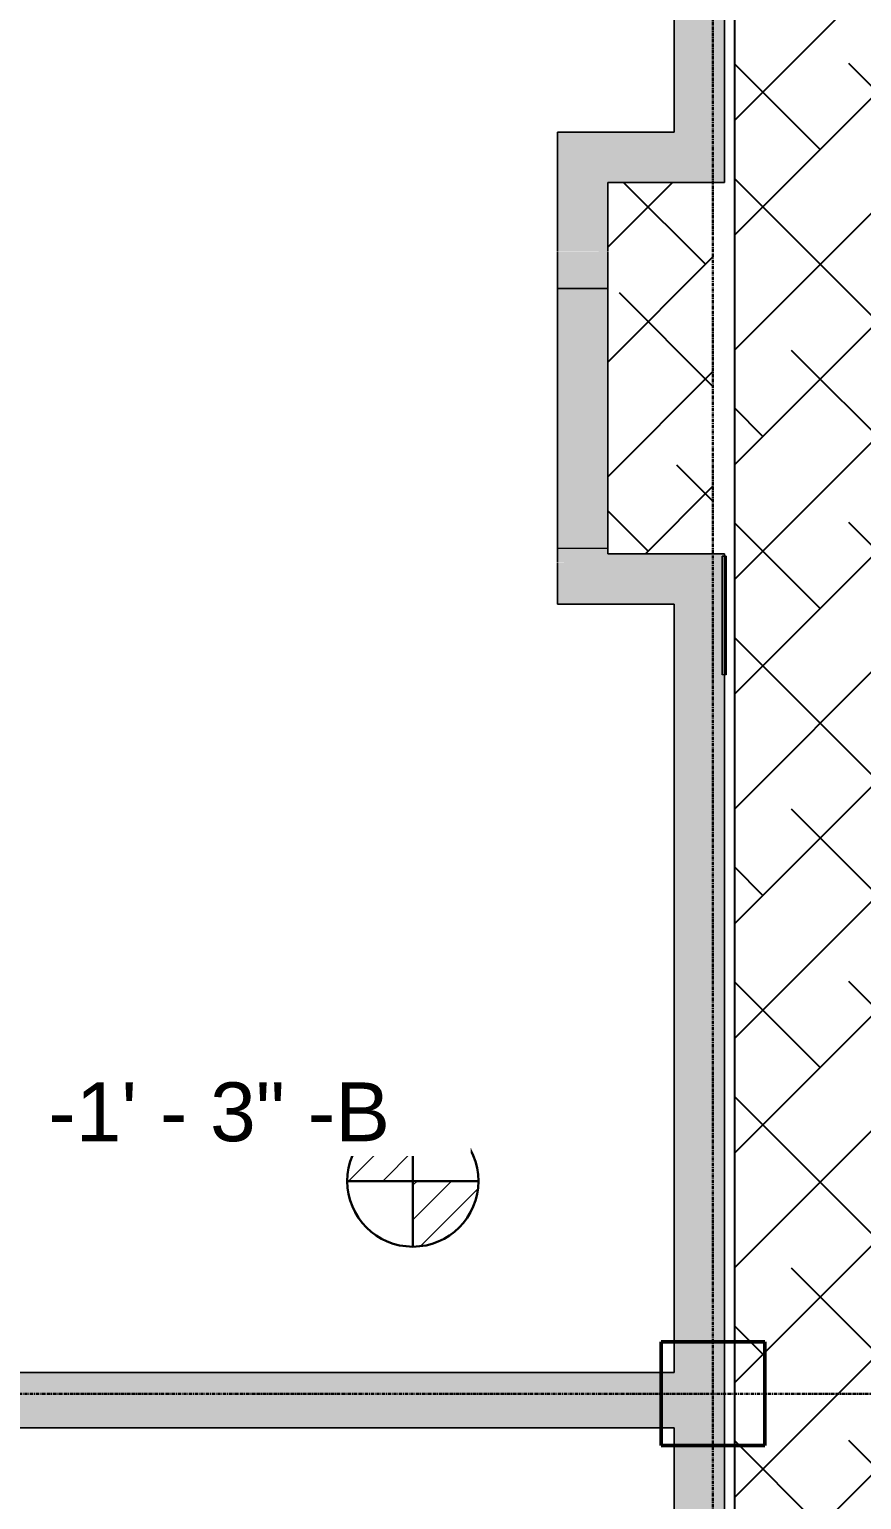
# Model space of a CAD drawing. Header units: inches. Extents: x -4126 to -1814, y 9773 to 12338.
# Drawn here: x -3586.7 to -3458.4, y 10822.9 to 11049.4 of the extents above; entities that cross this region are included whole.
import ezdxf

# ---------------------------------------------------------------- set-up
doc = ezdxf.new("R2010")
doc.units = ezdxf.units.IN
doc.header["$MEASUREMENT"] = 0
doc.linetypes.add('Grid Line 1_2_', pattern=[0.875, 0.5, -0.125, 0.125, -0.125])
for name, color, linetype, lineweight in [('G-ANNO-DIMS', 111, 'Continuous', 9), ('I-WALL', 2, 'Continuous', 13), ('S-COLS', 52, 'Continuous', 9), ('S-GRID', 1, 'Continuous', 9)]:
    doc.layers.add(name, color=color, linetype=linetype, lineweight=lineweight)
doc.layers.add('LOAD_HATCH', color=8, linetype='Continuous')
doc.styles.add('Arial_2', font='arial.ttf', dxfattribs={"height": 9.070866})
pattern_1 = [(135, (-36.746, -113.25), (-0.027577164, -0.027577164), [])]

# ---------------------------------------------------------------- blocks, each defined once
blk = doc.blocks.new('CTR - 1st Phase - Common Walls_rvt-1-FRAMING PLAN - 1ST FLOOR')
at = {"layer": 'I-WALL', "lineweight": 5, "transparency": 33554585}
for color, points in [(8, [(-3487.3, 11033.56), (-3479.55, 11033.56), (-3479.55, 11122.19), (-3479.92, 11122.19), (-3479.92, 11126.19), (-3487.3, 11126.19), (-3487.3, 11048.97)]), (8, [(-3505.3, 11025.81), (-3493.32, 11025.81), (-3493.32, 11033.56), (-3505.3, 11033.56)]), (8, [(-3492.54, 11025.81), (-3488.32, 11025.81), (-3488.32, 11033.56), (-3493.32, 11033.56), (-3493.32, 11025.81)]), (8, [(-3479.92, 11025.81), (-3479.55, 11025.81), (-3479.55, 11033.56), (-3488.32, 11033.56), (-3488.32, 11025.81), (-3487.3, 11025.81)]), (8, [(-3497.55, 11015.14), (-3497.55, 11015.23), (-3505.3, 11015.19), (-3505.3, 11015.14), (-3502.61, 11015.14)]), (8, [(-3497.55, 10969.49), (-3497.55, 11009.49), (-3505.3, 11009.49), (-3505.3, 10969.49)]), (8, [(-3497.55, 10966.89), (-3493.32, 10966.89), (-3493.32, 10967.72), (-3498.42, 10967.72), (-3498.79, 10967.35), (-3505.3, 10967.3), (-3505.3, 10967.26), (-3498.88, 10967.26), (-3499.25, 10966.89)]), (8, [(-3488.32, 10966.89), (-3488.32, 10967.72), (-3493.32, 10967.72), (-3493.32, 10966.89), (-3492.54, 10966.89)]), (8, [(-3479.92, 10960.84), (-3479.92, 10968.21), (-3479.55, 10968.21), (-3479.55, 10968.59), (-3488.32, 10968.59), (-3488.32, 10960.84), (-3487.3, 10960.84)]), (31, [(-3479.55, 10960.84), (-3479.55, 10968.21), (-3479.92, 10968.21), (-3479.92, 10960.84)]), (31, [(-3479.55, 10949.97), (-3479.3, 10949.97), (-3479.3, 10968.21), (-3479.55, 10968.21), (-3479.55, 10952.39)]), (8, [(-3495.32, 10833.94), (-3495.32, 10839.17), (-3493.32, 10839.17), (-3493.32, 10842.44), (-3819.32, 10842.44), (-3819.32, 10833.94), (-3531.71, 10833.94)]), (8, [(-3479.55, 10839.15), (-3479.55, 10839.17), (-3481.36, 10839.15)])]:
    blk.add_hatch(color=color, dxfattribs=at).paths.add_polyline_path(points, flags=0)
h = blk.add_hatch(color=8, dxfattribs=at)
h.paths.add_polyline_path([(-3497.55, 10968.59), (-3497.55, 10969.49), (-3505.3, 10969.49), (-3505.3, 10968.59)], flags=0)
h.paths.add_polyline_path([(-3505.3, 11009.49), (-3497.55, 11009.49), (-3497.55, 11013.95), (-3505.3, 11013.95)], flags=0)
h.paths.add_polyline_path([(-3503, 11014.34), (-3497.55, 11014.34), (-3497.55, 11015.14), (-3505.3, 11015.14), (-3505.3, 11014.34)], flags=0)
h.paths.add_polyline_path([(-3497.55, 11015.23), (-3497.55, 11016.03), (-3505.3, 11016.03), (-3505.3, 11015.23), (-3502.57, 11015.23)], flags=0)
h.paths.add_polyline_path([(-3497.55, 11016.43), (-3497.55, 11025.81), (-3505.3, 11025.81), (-3505.3, 11016.43), (-3502.01, 11016.43)], flags=0)
h = blk.add_hatch(color=8, dxfattribs=at)
h.paths.add_polyline_path([(-3503.18, 11013.95), (-3497.55, 11013.95), (-3497.55, 11014.34), (-3505.3, 11014.34), (-3505.3, 11013.95)], flags=0)
h.paths.add_polyline_path([(-3505.3, 11016.03), (-3497.55, 11016.03), (-3497.55, 11016.43), (-3505.3, 11016.43)], flags=0)
h = blk.add_hatch(color=8, dxfattribs=at)
h.paths.add_polyline_path([(-3493.32, 10960.84), (-3493.32, 10966.06), (-3505.3, 10966.06), (-3505.3, 10960.84), (-3497.55, 10960.84)], flags=0)
h.paths.add_polyline_path([(-3497.55, 10966.46), (-3493.32, 10966.46), (-3493.32, 10966.89), (-3499.25, 10966.89), (-3498.88, 10967.26), (-3505.3, 10967.26), (-3505.3, 10966.46), (-3499.68, 10966.46)], flags=0)
h.paths.add_polyline_path([(-3498.79, 10967.35), (-3498.42, 10967.72), (-3493.32, 10967.72), (-3493.32, 10968.15), (-3505.3, 10968.15), (-3505.3, 10967.35)], flags=0)
h.paths.add_polyline_path([(-3505.3, 10968.54), (-3493.32, 10968.54), (-3493.32, 10968.59), (-3505.3, 10968.59)], flags=0)
h = blk.add_hatch(color=8, dxfattribs=at)
h.paths.add_polyline_path([(-3505.3, 10966.06), (-3500.07, 10966.06), (-3499.68, 10966.46), (-3505.3, 10966.46)], flags=0)
h.paths.add_polyline_path([(-3497.99, 10968.15), (-3497.59, 10968.54), (-3505.3, 10968.54), (-3505.3, 10968.15)], flags=0)
h = blk.add_hatch(color=8, dxfattribs=at)
h.paths.add_polyline_path([(-3494.21, 10966.06), (-3493.32, 10966.06), (-3493.32, 10966.46), (-3499.68, 10966.46), (-3500.07, 10966.06), (-3497.55, 10966.06)], flags=0)
h.paths.add_polyline_path([(-3497.99, 10968.15), (-3493.32, 10968.15), (-3493.32, 10968.54), (-3497.59, 10968.54)], flags=0)
h = blk.add_hatch(color=8, dxfattribs=at)
h.paths.add_polyline_path([(-3492.54, 10960.84), (-3488.32, 10960.84), (-3488.32, 10966.06), (-3493.32, 10966.06), (-3493.32, 10960.84)], flags=0)
h.paths.add_polyline_path([(-3492.54, 10966.46), (-3488.32, 10966.46), (-3488.32, 10966.89), (-3493.32, 10966.89), (-3493.32, 10966.46)], flags=0)
h.paths.add_polyline_path([(-3493.32, 10967.72), (-3488.32, 10967.72), (-3488.32, 10968.15), (-3493.32, 10968.15)], flags=0)
h.paths.add_polyline_path([(-3493.32, 10968.54), (-3488.32, 10968.54), (-3488.32, 10968.59), (-3493.32, 10968.59)], flags=0)
h = blk.add_hatch(color=8, dxfattribs=at)
h.paths.add_polyline_path([(-3493.32, 10966.06), (-3488.32, 10966.06), (-3488.32, 10966.46), (-3493.32, 10966.46)], flags=0)
h.paths.add_polyline_path([(-3493.32, 10968.15), (-3488.32, 10968.15), (-3488.32, 10968.54), (-3493.32, 10968.54)], flags=0)
h = blk.add_hatch(color=8, dxfattribs=at)
h.paths.add_polyline_path([(-3487.3, 10715.54), (-3479.92, 10715.54), (-3479.92, 10726.41), (-3479.55, 10726.41), (-3479.55, 10831.19), (-3487.3, 10831.19), (-3487.3, 10727.83)], flags=0)
h.paths.add_polyline_path([(-3486.99, 10847.19), (-3479.55, 10847.19), (-3479.55, 10949.97), (-3479.92, 10949.97), (-3479.92, 10960.84), (-3487.3, 10960.84), (-3487.3, 10847.19)], flags=0)
h = blk.add_hatch(color=8, dxfattribs=at)
h.paths.add_polyline_path([(-3479.55, 10715.54), (-3479.55, 10726.41), (-3479.92, 10726.41), (-3479.92, 10715.54)], flags=0)
h.paths.add_polyline_path([(-3479.55, 10949.97), (-3479.55, 10960.84), (-3479.92, 10960.84), (-3479.92, 10949.97)], flags=0)
h = blk.add_hatch(color=8, dxfattribs=at)
h.paths.add_polyline_path([(-3487.3, 10831.19), (-3479.55, 10831.19), (-3479.55, 10839.15), (-3487.3, 10839.15), (-3487.3, 10831.2)], flags=0)
h.paths.add_polyline_path([(-3486.98, 10839.17), (-3479.55, 10839.17), (-3479.55, 10847.19), (-3487.3, 10847.18), (-3487.3, 10839.17)], flags=0)
h = blk.add_hatch(color=8, dxfattribs=at)
h.paths.add_polyline_path([(-3495.32, 10833.94), (-3494.54, 10833.94), (-3494.54, 10839.17), (-3495.32, 10839.17)], flags=0)
h.paths.add_polyline_path([(-3493.32, 10839.17), (-3492.54, 10839.17), (-3492.54, 10842.44), (-3493.32, 10842.44)], flags=0)
h = blk.add_hatch(color=8, dxfattribs=at)
h.paths.add_polyline_path([(-3489.32, 10833.94), (-3489.32, 10839.15), (-3494.54, 10839.15), (-3494.54, 10833.94), (-3492.54, 10833.94)], flags=0)
h.paths.add_polyline_path([(-3489.32, 10839.17), (-3489.32, 10842.44), (-3492.54, 10842.44), (-3492.54, 10839.17)], flags=0)
h = blk.add_hatch(color=8, dxfattribs=at)
h.paths.add_polyline_path([(-3488.32, 10833.94), (-3488.32, 10839.15), (-3489.32, 10839.15), (-3489.32, 10833.94)], flags=0)
h.paths.add_polyline_path([(-3492.54, 10839.15), (-3492.54, 10839.17), (-3493.32, 10839.15)], flags=0)
h.paths.add_polyline_path([(-3488.32, 10839.17), (-3488.32, 10842.44), (-3489.32, 10842.44), (-3489.32, 10839.17)], flags=0)
h = blk.add_hatch(color=8, dxfattribs=at)
h.paths.add_polyline_path([(-3487.3, 10833.94), (-3487.3, 10839.15), (-3488.32, 10839.15), (-3488.32, 10833.94)], flags=0)
h.paths.add_polyline_path([(-3487.64, 10839.17), (-3487.3, 10839.17), (-3487.3, 10842.44), (-3488.32, 10842.44), (-3488.32, 10839.17)], flags=0)
at = {"layer": 'I-WALL', "color": 9}
for p, q in [((-3487.3, 11121.94), (-3487.3, 11033.56)), ((-3479.55, 11033.56), (-3479.55, 11122.19)), ((-3493.32, 11033.56), (-3505.3, 11033.56)), ((-3505.3, 11025.81), (-3505.3, 11033.56)), ((-3488.32, 11033.56), (-3493.32, 11033.56)), ((-3487.3, 11033.56), (-3488.32, 11033.56)), ((-3479.55, 11033.56), (-3479.55, 11025.81)), ((-3505.3, 11025.81), (-3505.3, 11016.43)), ((-3497.55, 11016.43), (-3497.55, 11025.81)), ((-3497.55, 11025.81), (-3493.32, 11025.81)), ((-3493.32, 11025.81), (-3488.32, 11025.81)), ((-3488.32, 11025.81), (-3479.55, 11025.81)), ((-3505.3, 11016.43), (-3505.3, 11016.03)), ((-3505.3, 11016.03), (-3505.3, 11015.23)), ((-3497.55, 11016.03), (-3497.55, 11016.43)), ((-3497.55, 11015.23), (-3497.55, 11016.03)), ((-3505.3, 11015.14), (-3505.3, 11014.34)), ((-3505.3, 11014.34), (-3505.3, 11013.95)), ((-3505.3, 11013.95), (-3505.3, 11009.49)), ((-3497.55, 11014.34), (-3497.55, 11015.14)), ((-3497.55, 11013.95), (-3497.55, 11014.34)), ((-3497.55, 11009.49), (-3497.55, 11013.95)), ((-3505.3, 11009.49), (-3505.3, 10969.49)), ((-3497.55, 11009.49), (-3505.3, 11009.49)), ((-3497.55, 10969.49), (-3497.55, 11009.49)), ((-3505.3, 10969.49), (-3505.3, 10968.59)), ((-3505.3, 10969.49), (-3497.55, 10969.49)), ((-3505.3, 10968.54), (-3505.3, 10968.59)), ((-3505.3, 10968.15), (-3505.3, 10968.54)), ((-3505.3, 10967.35), (-3505.3, 10968.15)), ((-3497.55, 10968.59), (-3497.55, 10969.49)), ((-3493.32, 10968.59), (-3497.55, 10968.59)), ((-3488.32, 10968.59), (-3493.32, 10968.59)), ((-3479.55, 10968.59), (-3488.32, 10968.59)), ((-3479.92, 10968.21), (-3479.92, 10949.97)), ((-3479.92, 10968.21), (-3479.3, 10968.21)), ((-3479.55, 10968.59), (-3479.55, 10960.84)), ((-3479.3, 10968.21), (-3479.55, 10968.21)), ((-3479.3, 10968.21), (-3479.3, 10949.97)), ((-3479.3, 10949.97), (-3479.3, 10968.21)), ((-3505.3, 10966.46), (-3505.3, 10967.26)), ((-3505.3, 10966.06), (-3505.3, 10966.46)), ((-3505.3, 10960.84), (-3505.3, 10966.06)), ((-3505.3, 10960.84), (-3493.32, 10960.84)), ((-3493.32, 10960.84), (-3488.32, 10960.84)), ((-3488.32, 10960.84), (-3487.3, 10960.84)), ((-3487.3, 10960.84), (-3487.3, 10847.19)), ((-3479.55, 10847.19), (-3479.55, 10960.84)), ((-3479.3, 10949.97), (-3479.92, 10949.97)), ((-3479.3, 10949.97), (-3479.55, 10949.97)), ((-3487.3, 10847.18), (-3487.3, 10842.44)), ((-3479.55, 10847.14), (-3479.55, 10847.19)), ((-3479.55, 10839.17), (-3479.55, 10847.11)), ((-3493.32, 10842.44), (-3819.32, 10842.44)), ((-3489.32, 10842.44), (-3493.32, 10842.44)), ((-3488.32, 10842.44), (-3489.32, 10842.44)), ((-3487.3, 10842.44), (-3488.32, 10842.44)), ((-3479.55, 10831.27), (-3479.55, 10839.15)), ((-3819.32, 10833.94), (-3495.32, 10833.94)), ((-3495.32, 10833.94), (-3489.32, 10833.94)), ((-3489.32, 10833.94), (-3488.32, 10833.94)), ((-3488.32, 10833.94), (-3487.3, 10833.94)), ((-3487.3, 10833.94), (-3487.3, 10831.2)), ((-3487.3, 10831.19), (-3487.3, 10715.54)), ((-3479.55, 10831.19), (-3479.55, 10831.24)), ((-3479.55, 10715.54), (-3479.55, 10831.19))]:
    blk.add_line(p, q, dxfattribs=at)
at = {"layer": 'I-WALL', "color": 253}
for p, q in [((-3487.3, 11033.56), (-3487.3, 11121.94)), ((-3479.55, 11122.19), (-3479.55, 11033.56)), ((-3505.3, 11033.56), (-3493.32, 11033.56)), ((-3505.3, 11033.56), (-3505.3, 11025.81)), ((-3493.32, 11033.56), (-3488.32, 11033.56)), ((-3488.32, 11033.56), (-3487.3, 11033.56)), ((-3479.55, 11025.81), (-3479.55, 11033.56)), ((-3505.3, 11016.43), (-3505.3, 11025.81)), ((-3497.55, 11025.81), (-3497.55, 11016.43)), ((-3493.32, 11025.81), (-3497.55, 11025.81)), ((-3488.32, 11025.81), (-3493.32, 11025.81)), ((-3479.55, 11025.81), (-3488.32, 11025.81)), ((-3505.3, 11016.03), (-3505.3, 11016.43)), ((-3505.3, 11015.23), (-3505.3, 11016.03)), ((-3497.55, 11016.43), (-3497.55, 11016.03)), ((-3497.55, 11016.03), (-3497.55, 11015.23)), ((-3505.3, 11014.34), (-3505.3, 11015.14)), ((-3505.3, 11013.95), (-3505.3, 11014.34)), ((-3505.3, 10968.59), (-3505.3, 11013.95)), ((-3497.55, 11015.14), (-3497.55, 11014.34)), ((-3497.55, 11014.34), (-3497.55, 11013.95)), ((-3497.55, 11013.95), (-3497.55, 10968.59)), ((-3505.3, 11009.49), (-3497.55, 11009.49)), ((-3505.3, 10969.49), (-3497.55, 10969.49)), ((-3505.3, 10968.59), (-3505.3, 10968.54)), ((-3505.3, 10968.54), (-3505.3, 10968.15)), ((-3505.3, 10968.15), (-3505.3, 10967.35)), ((-3497.55, 10968.59), (-3493.32, 10968.59)), ((-3493.32, 10968.59), (-3488.32, 10968.59)), ((-3488.32, 10968.59), (-3479.55, 10968.59)), ((-3479.55, 10968.21), (-3479.55, 10968.59)), ((-3505.3, 10967.26), (-3505.3, 10966.46)), ((-3505.3, 10966.46), (-3505.3, 10966.06)), ((-3505.3, 10966.06), (-3505.3, 10960.84)), ((-3493.32, 10960.84), (-3505.3, 10960.84)), ((-3488.32, 10960.84), (-3493.32, 10960.84)), ((-3487.3, 10960.84), (-3488.32, 10960.84)), ((-3487.3, 10847.19), (-3487.3, 10960.84)), ((-3479.55, 10949.97), (-3479.55, 10847.19)), ((-3487.3, 10842.44), (-3487.3, 10847.18)), ((-3479.55, 10847.19), (-3479.55, 10847.14)), ((-3479.55, 10847.11), (-3479.55, 10839.17)), ((-3819.32, 10842.44), (-3493.32, 10842.44)), ((-3493.32, 10842.44), (-3492.54, 10842.44)), ((-3492.54, 10842.44), (-3489.32, 10842.44)), ((-3489.32, 10842.44), (-3488.32, 10842.44)), ((-3488.32, 10842.44), (-3487.3, 10842.44)), ((-3479.55, 10839.15), (-3479.55, 10831.27)), ((-3495.32, 10833.94), (-3819.32, 10833.94)), ((-3494.54, 10833.94), (-3495.32, 10833.94)), ((-3489.32, 10833.94), (-3494.54, 10833.94)), ((-3488.32, 10833.94), (-3489.32, 10833.94)), ((-3487.3, 10833.94), (-3488.32, 10833.94)), ((-3487.3, 10831.2), (-3487.3, 10833.94)), ((-3487.3, 10715.54), (-3487.3, 10831.19)), ((-3479.55, 10831.24), (-3479.55, 10831.19)), ((-3479.55, 10831.19), (-3479.55, 10726.41))]:
    blk.add_line(p, q, dxfattribs=at)
at = {"layer": 'I-WALL', "color": 21}
for p, q in [((-3479.92, 10949.97), (-3479.92, 10968.21)), ((-3479.55, 10968.21), (-3479.92, 10968.21)), ((-3479.55, 10960.84), (-3479.55, 10968.21)), ((-3479.55, 10960.84), (-3479.55, 10949.97)), ((-3479.55, 10949.97), (-3479.92, 10949.97))]:
    blk.add_line(p, q, dxfattribs=at)
blk = doc.blocks.new('034100 - Precast Structural Concrete - Column - Corbels - 16_x16_-1699969-FRAMING PLAN - 1ST FLOOR')
at = {"layer": 'S-COLS'}
for p, q in [((-8.91, 8.98), (-8.98, 8.98)), ((-8.98, 8.98), (-8.98, -7.02)), ((6.94, 8.98), (-8.91, 8.98)), ((7.02, 8.98), (6.94, 8.98)), ((7.02, -7.02), (7.02, 8.98)), ((-8.98, -7.02), (-8.91, -7.02)), ((-8.91, -7.02), (6.94, -7.02)), ((6.94, -7.02), (7.02, -7.02))]:
    blk.add_line(p, q, dxfattribs=at)
at = {"layer": 'S-COLS', "lineweight": 50}
for p, q in [((-8.98, -7.02), (-8.98, 8.98)), ((-8.98, 8.98), (-8.91, 8.98)), ((-8.91, 8.98), (6.94, 8.98)), ((6.94, 8.98), (7.02, 8.98)), ((7.02, 8.98), (7.02, -7.02)), ((-8.91, -7.02), (-8.98, -7.02)), ((6.94, -7.02), (-8.91, -7.02)), ((7.02, -7.02), (6.94, -7.02))]:
    blk.add_line(p, q, dxfattribs=at)
blk = doc.blocks.new('Spot Elevations - Símbolo de cota horizontal-V270-FRAMING PLAN - 1ST FLOOR')
at = {"layer": 'G-ANNO-DIMS'}
h = blk.add_hatch(dxfattribs=at)
h.set_pattern_fill('FP_75', color=256, style=0, pattern_type=2)
h.set_pattern_definition(pattern_1)
edge = h.paths.add_edge_path(flags=0)
edge.add_arc((0, 0), 0.1053, 0, 90, ccw=False)
edge.add_line((0.1053, 0), (0, 0))
edge.add_line((0, 0), (0, 0.1053))
h = blk.add_hatch(dxfattribs=at)
h.set_pattern_fill('FP_75', color=256, style=0, pattern_type=2)
h.set_pattern_definition(pattern_1)
edge = h.paths.add_edge_path(flags=0)
edge.add_arc((0, 0), 0.1053, 0, 90, ccw=False)
edge.add_line((0.1053, 0), (0, 0))
edge.add_line((0, 0), (0, 0.1053))
h = blk.add_hatch(dxfattribs=at)
h.set_pattern_fill('FP_75', color=256, style=0, pattern_type=2)
h.set_pattern_definition(pattern_1)
edge = h.paths.add_edge_path(flags=0)
edge.add_arc((0, 0), 0.1053, 180, 270, ccw=False)
edge.add_line((-0.1053, 0), (0, 0))
edge.add_line((0, 0), (0, -0.1053))
h = blk.add_hatch(dxfattribs=at)
h.set_pattern_fill('FP_75', color=256, style=0, pattern_type=2)
h.set_pattern_definition(pattern_1)
edge = h.paths.add_edge_path(flags=0)
edge.add_arc((0, 0), 0.1053, 180, 270, ccw=False)
edge.add_line((-0.1053, 0), (0, 0))
edge.add_line((0, 0), (0, -0.1053))
at = {"layer": 'G-ANNO-DIMS', "lineweight": 30}
for p, q in [((0, 0.1053), (0, 0)), ((0, 0), (-0.1053, 0)), ((0, 0), (0.1053, 0)), ((0, -0.1053), (0, 0))]:
    blk.add_line(p, q, dxfattribs=at)
blk.add_circle((0, 0), 0.1053, dxfattribs=at)
for start, end in [(360, 90), (180, 270)]:
    blk.add_arc((0, 0), 0.1053, start, end, dxfattribs=at)

msp = doc.modelspace()

# ---------------------------------------------------------------- hatches: boundary and pattern name
at = {"layer": 'LOAD_HATCH'}
h = msp.add_hatch(dxfattribs=at)
h.set_pattern_fill('ANSI38', color=256, scale=100, style=0)
h.paths.add_polyline_path([(-3481.324, 10382.789), (-3418.524, 10381), (-3072.924, 10381), (-2509.521, 10381.514), (-2503.7, 10449.439), (-3408.924, 10449.439), (-3401.049, 11277.289), (-3371.874, 11277.289), (-3371.874, 11473.789), (-3140.124, 11473.539), (-3139.124, 11648.339), (-2778.924, 11649.339), (-2778.924, 11628.389), (-2718.724, 11628.389), (-2650.524, 11628.389), (-2650.524, 11649.339), (-2509.521, 11650), (-2509.521, 11717.264), (-3140.124, 11718), (-3140.124, 11838.614), (-3460.024, 11838.614), (-3460.024, 11787.364), (-3199.999, 11783.364), (-3199.999, 11535.189), (-3481.324, 11530.989), (-3477.974, 11244.389), (-3477.974, 10410)])
h = msp.add_hatch(dxfattribs=at)
h.set_pattern_fill('ANSI38', color=256, scale=100, style=0)
h.paths.add_polyline_path([(-3497.549, 11025.814), (-3497.549, 11016.426), (-3497.549, 11016.032), (-3497.549, 11015.145), (-3497.549, 11014.339), (-3497.549, 11013.946), (-3497.549, 10968.589), (-3493.324, 10968.589), (-3488.324, 10968.589), (-3481.324, 10968.589), (-3481.324, 11025.814), (-3488.324, 11025.814), (-3493.324, 11025.814)])

# ---------------------------------------------------------------- linework, layer by layer
msp.add_lwpolyline([(-3477.974, 10410), (-3477.974, 11244.389), (-3481.324, 11530.989), (-3199.999, 11535.189), (-3199.999, 11783.364), (-3460.024, 11787.364), (-3460.024, 11838.614), (-3140.124, 11838.614), (-3140.124, 11718), (-2509.521, 11717.264), (-2739.924, 11717.364), (-2509.521, 11717.264), (-2509.521, 11650), (-2650.524, 11649.339), (-2650.524, 11628.389), (-2718.724, 11628.389), (-2778.924, 11628.389), (-2778.924, 11649.339), (-3139.124, 11648.339), (-3140.124, 11473.539), (-3371.874, 11473.789), (-3371.874, 11277.289), (-3401.049, 11277.289), (-3408.924, 10449.439)], dxfattribs=at)
at = {"layer": 'S-GRID', "linetype": 'Grid Line 1_2_', "lineweight": 30}
for p, q in [((-3481.324, 9772.61), (-3481.324, 12288.555)), ((-1814.206, 10839.189), (-4076.95, 10839.189))]:
    msp.add_line(p, q, dxfattribs=at)

# ---------------------------------------------------------------- block references
at = {"lineweight": 5}
msp.add_blockref('CTR - 1st Phase - Common Walls_rvt-1-FRAMING PLAN - 1ST FLOOR', (0, 0), dxfattribs=at)
at = {"layer": 'G-ANNO-DIMS', "lineweight": 30, "extrusion": (0, 0, -1), "xscale": 95.99999999999994, "yscale": 95.99999999999994, "zscale": 95.99999999999994}
msp.add_blockref('Spot Elevations - Símbolo de cota horizontal-V270-FRAMING PLAN - 1ST FLOOR', (3527.589, 10871.957), dxfattribs=at)
at = {"layer": 'S-COLS', "rotation": 90.0000000000016}
msp.add_blockref('034100 - Precast Structural Concrete - Column - Corbels - 16_x16_-1699969-FRAMING PLAN - 1ST FLOOR', (-3480.339, 10840.174), dxfattribs=at)

# ---------------------------------------------------------------- next in the draw order: texts
at = {"layer": 'G-ANNO-DIMS', "insert": (-3583.78, 10887.16), "char_height": 9.07087, "width": 62.85656, "attachment_point": 1, "line_spacing_factor": 0.941778, "style": 'Arial_2', "bg_fill": 3, "box_fill_scale": 1.25, "bg_fill_color": 256, "bg_fill_true_color": 13158600, "bg_fill_transparency": 0}
msp.add_mtext('-1\' - 3" -B', dxfattribs=at)

doc.saveas('drawing.dxf')
